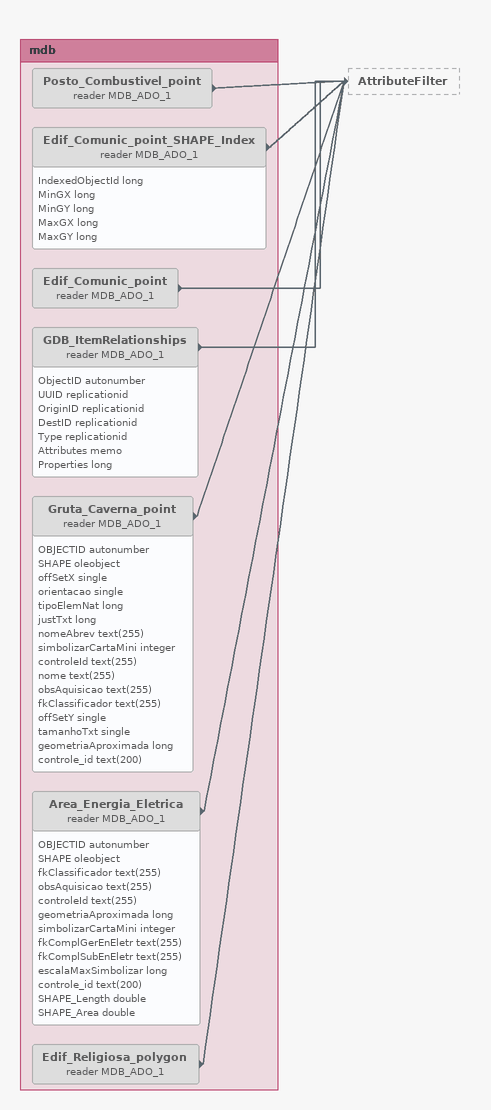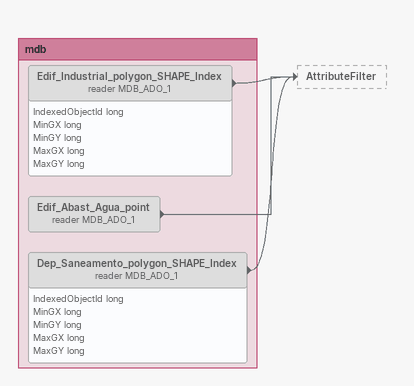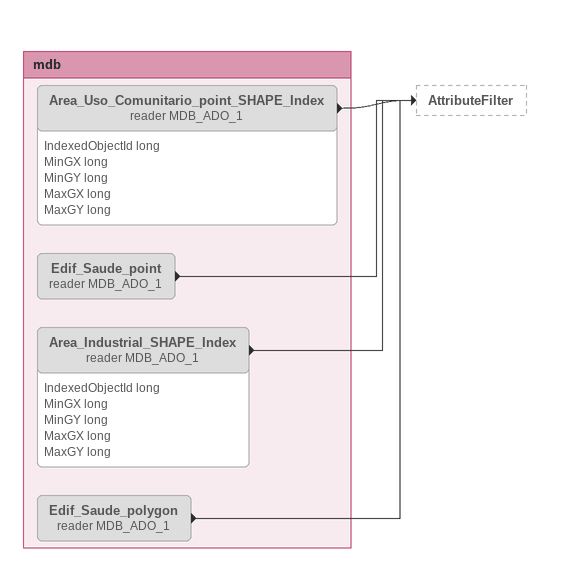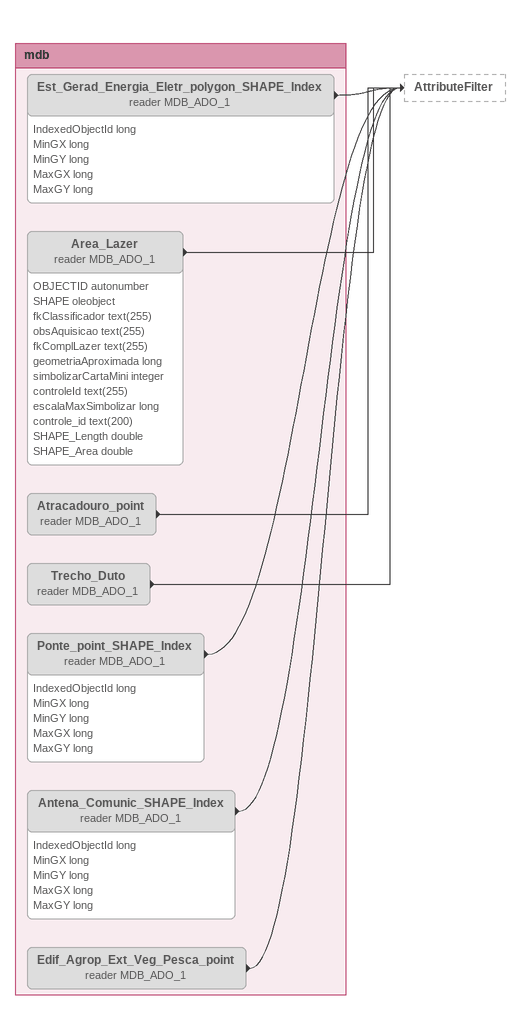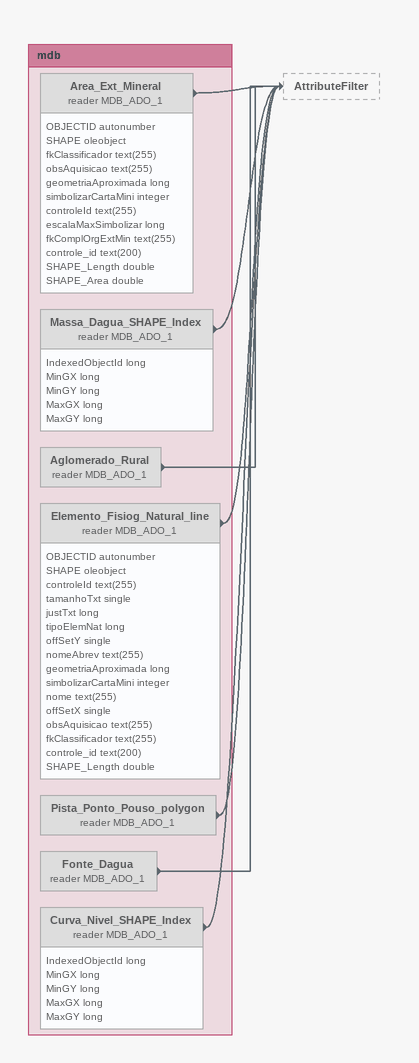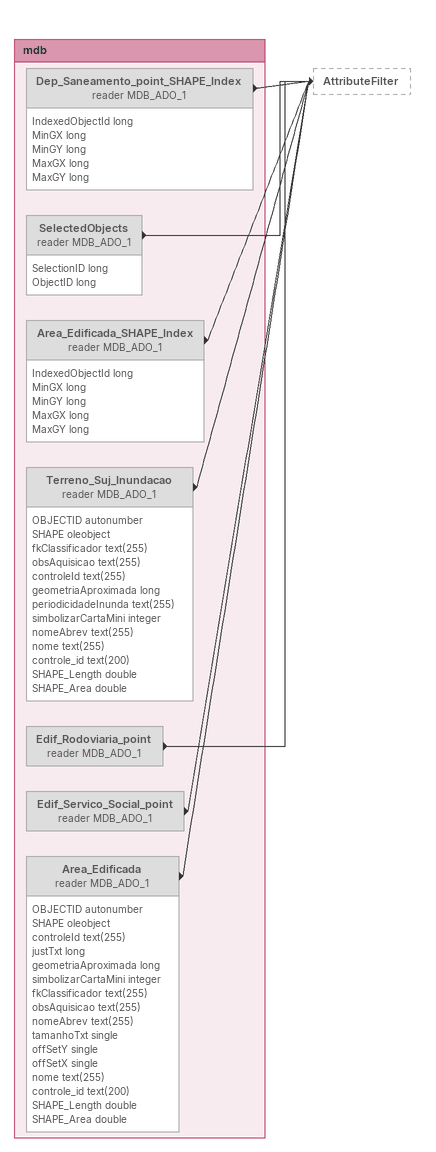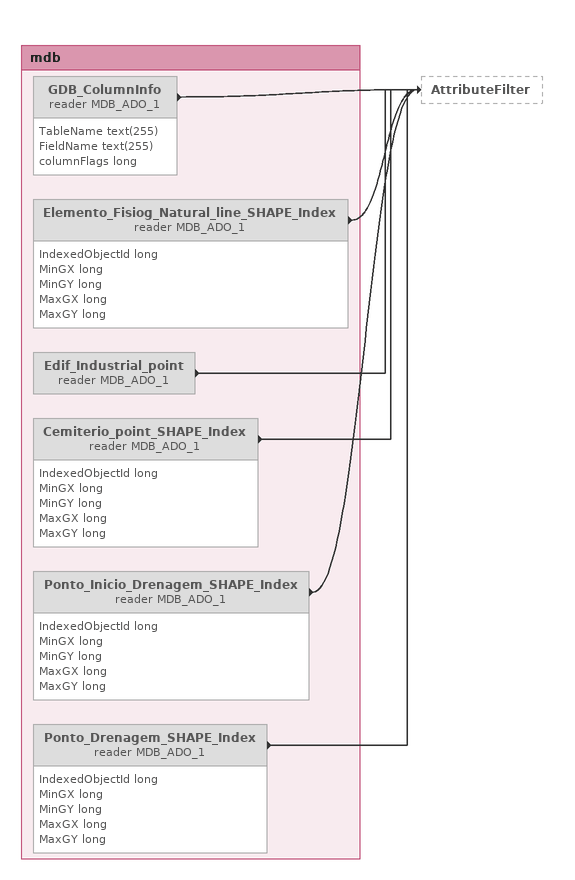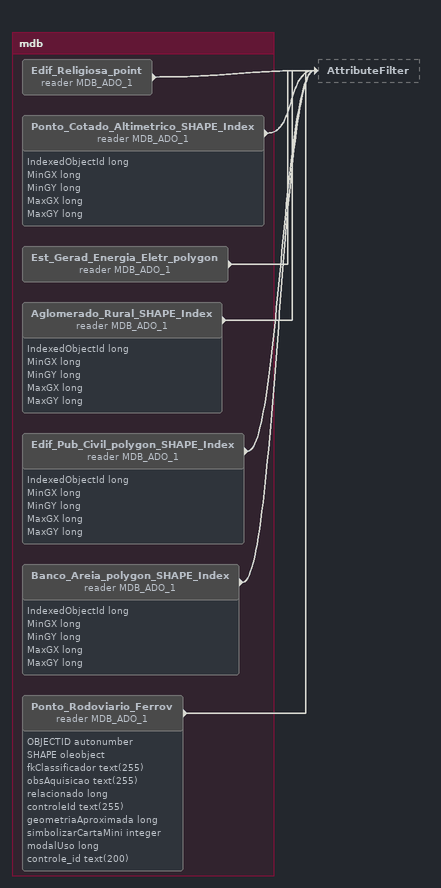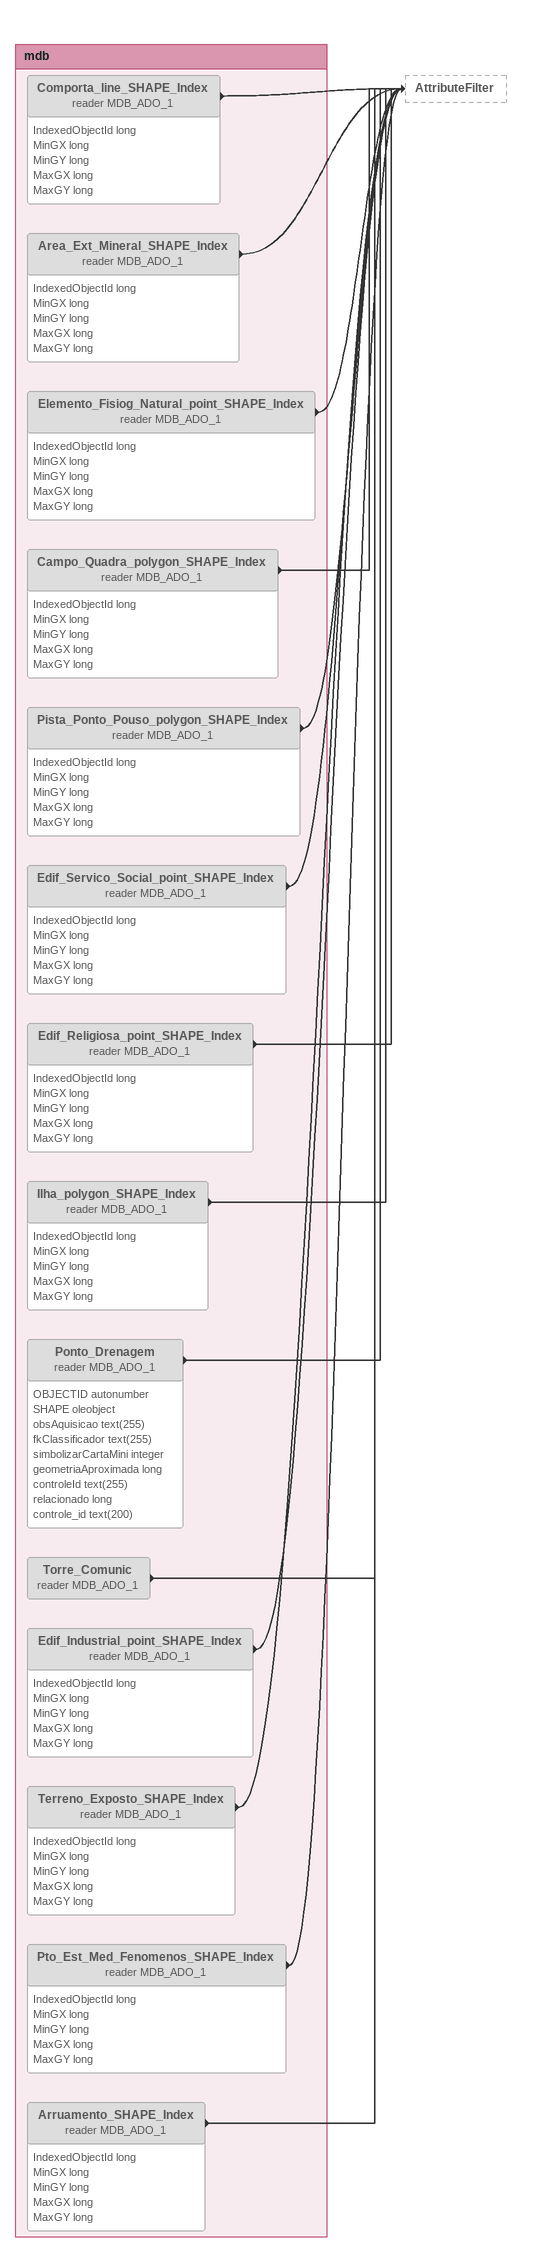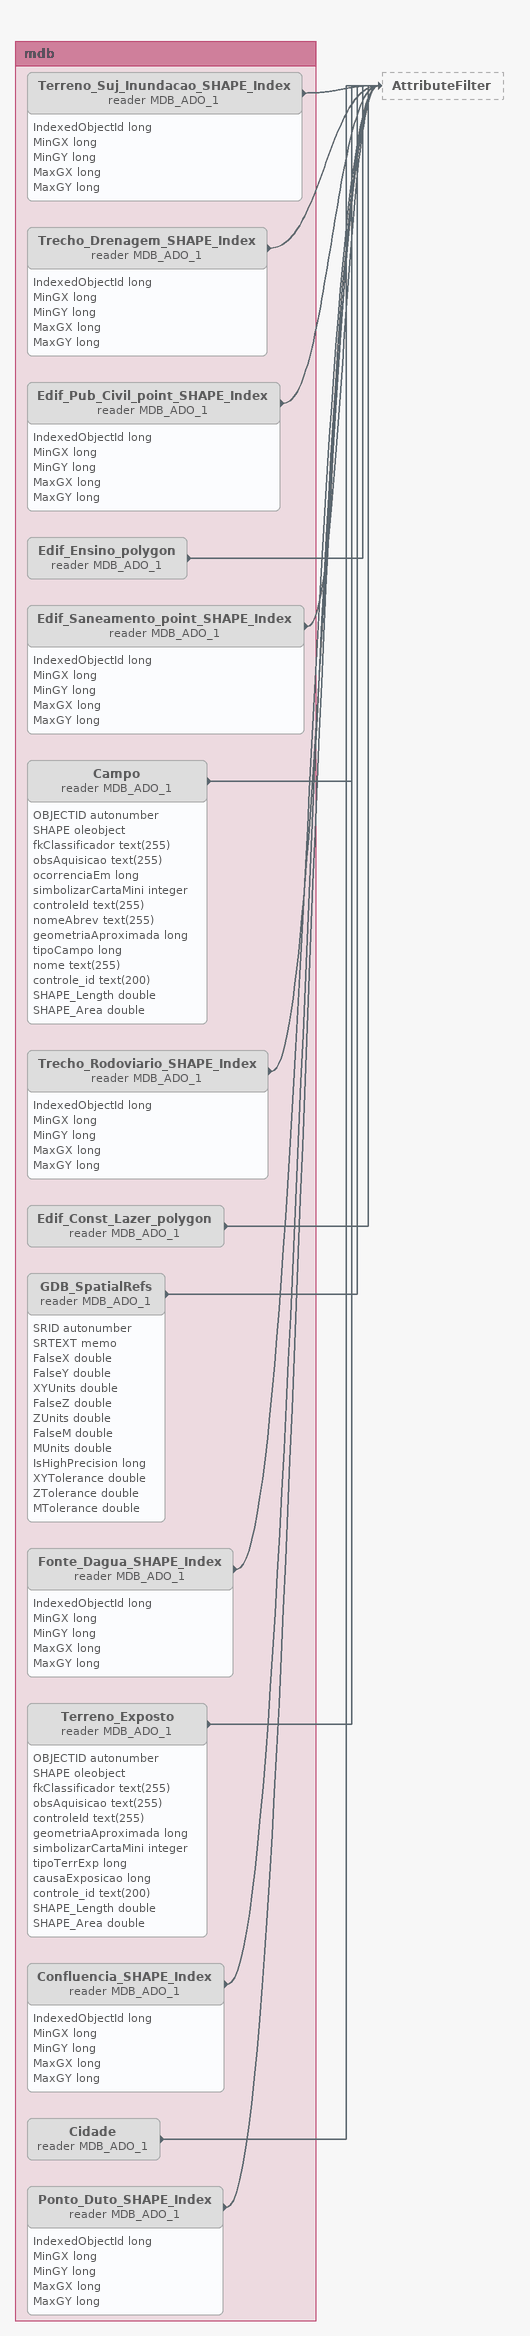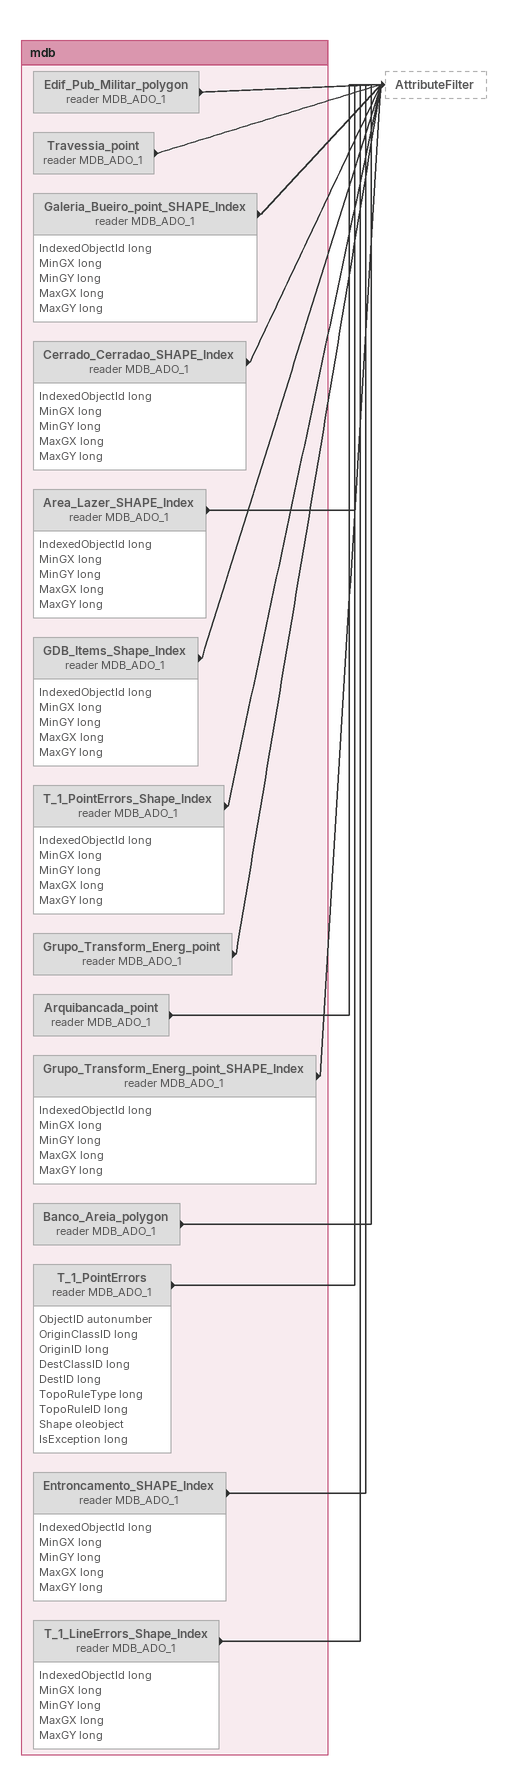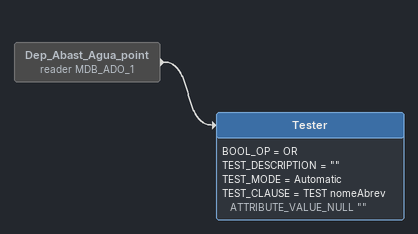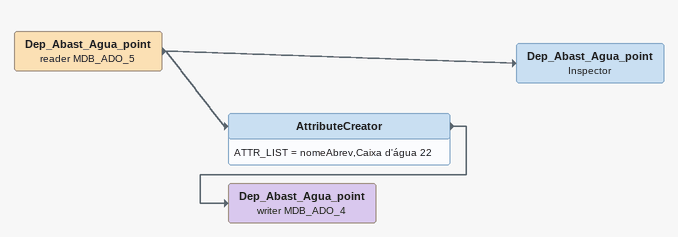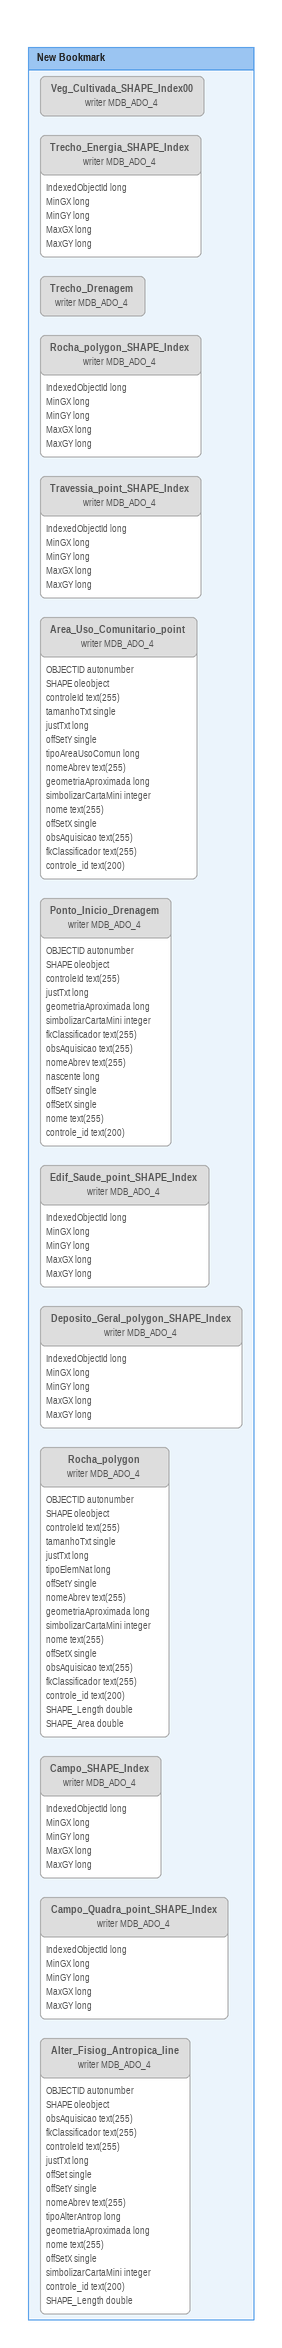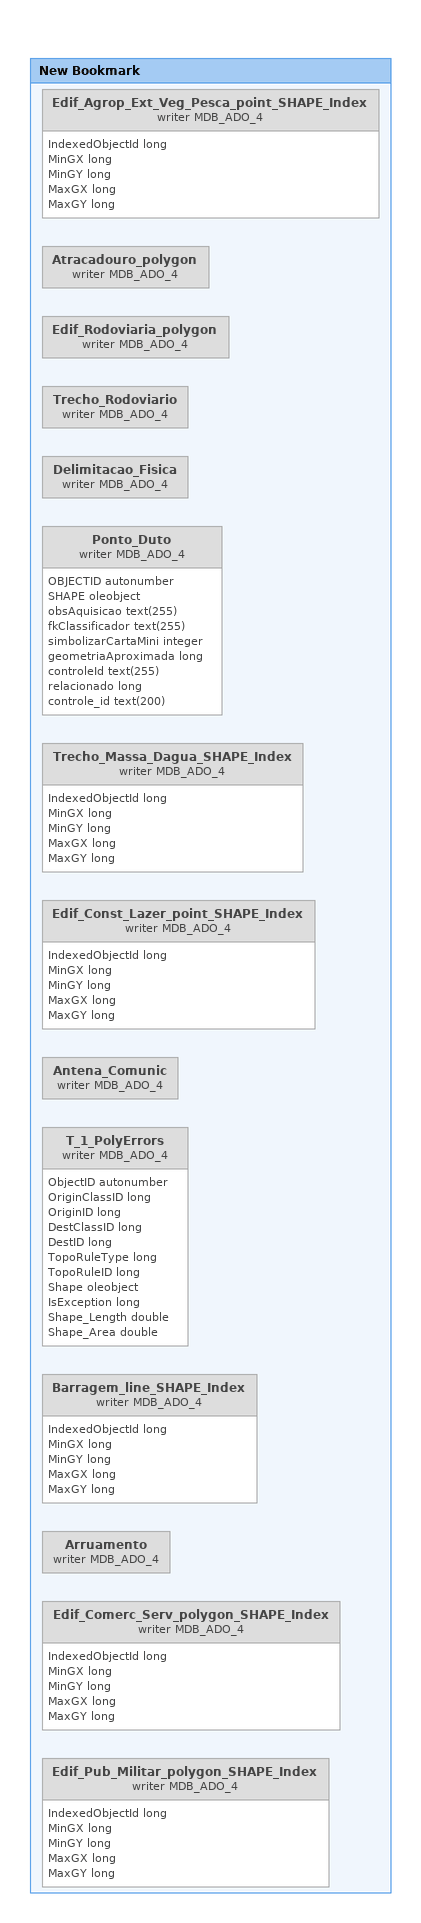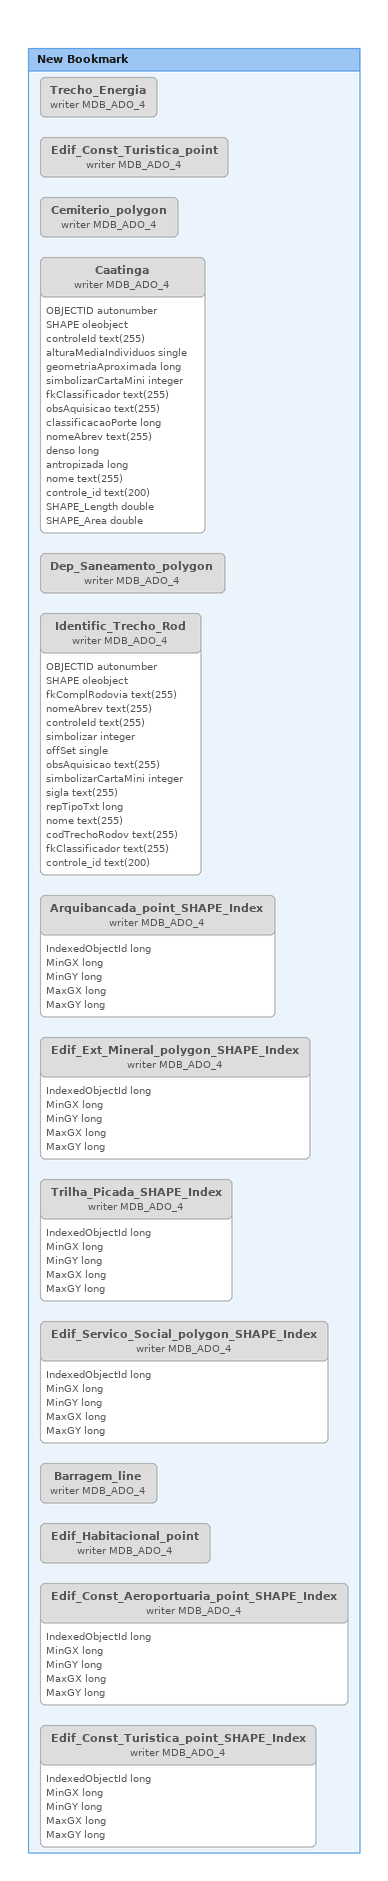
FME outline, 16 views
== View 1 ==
Bookmark: mdb
Posto_Combustivel_point (reader MDB_ADO_1) [off]
    -> AttributeFilter
Edif_Comunic_point_SHAPE_Index (reader MDB_ADO_1) [off]
    attributes: IndexedObjectId long, MinGX long, MinGY long, MaxGX long, MaxGY long
    -> AttributeFilter
Edif_Comunic_point (reader MDB_ADO_1) [off]
    -> AttributeFilter
GDB_ItemRelationships (reader MDB_ADO_1) [off]
    attributes: ObjectID autonumber, UUID replicationid, OriginID replicationid, DestID replicationid, Type replicationid, Attributes memo, Properties long
    -> AttributeFilter
Gruta_Caverna_point (reader MDB_ADO_1) [off]
    attributes: OBJECTID autonumber, SHAPE oleobject, offSetX single, orientacao single, tipoElemNat long, justTxt long, nomeAbrev text(255), simbolizarCartaMini integer, controleId text(255), nome text(255), obsAquisicao text(255), fkClassificador text(255), offSetY single, tamanhoTxt single, geometriaAproximada long, controle_id text(200)
    -> AttributeFilter
Area_Energia_Eletrica (reader MDB_ADO_1) [off]
    attributes: OBJECTID autonumber, SHAPE oleobject, fkClassificador text(255), obsAquisicao text(255), controleId text(255), geometriaAproximada long, simbolizarCartaMini integer, fkComplGerEnEletr text(255), fkComplSubEnEletr text(255), escalaMaxSimbolizar long, controle_id text(200), SHAPE_Length double, SHAPE_Area double
    -> AttributeFilter
Edif_Religiosa_polygon (reader MDB_ADO_1) [off]
    -> AttributeFilter

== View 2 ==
Bookmark: mdb
Edif_Industrial_polygon_SHAPE_Index (reader MDB_ADO_1) [off]
    attributes: IndexedObjectId long, MinGX long, MinGY long, MaxGX long, MaxGY long
    -> AttributeFilter
Edif_Abast_Agua_point (reader MDB_ADO_1) [off]
    -> AttributeFilter
Dep_Saneamento_polygon_SHAPE_Index (reader MDB_ADO_1) [off]
    attributes: IndexedObjectId long, MinGX long, MinGY long, MaxGX long, MaxGY long
    -> AttributeFilter

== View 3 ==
Bookmark: mdb
Area_Uso_Comunitario_point_SHAPE_Index (reader MDB_ADO_1) [off]
    attributes: IndexedObjectId long, MinGX long, MinGY long, MaxGX long, MaxGY long
    -> AttributeFilter
Edif_Saude_point (reader MDB_ADO_1) [off]
    -> AttributeFilter
Area_Industrial_SHAPE_Index (reader MDB_ADO_1) [off]
    attributes: IndexedObjectId long, MinGX long, MinGY long, MaxGX long, MaxGY long
    -> AttributeFilter
Edif_Saude_polygon (reader MDB_ADO_1) [off]
    -> AttributeFilter

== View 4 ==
Bookmark: mdb
Est_Gerad_Energia_Eletr_polygon_SHAPE_Index (reader MDB_ADO_1) [off]
    attributes: IndexedObjectId long, MinGX long, MinGY long, MaxGX long, MaxGY long
    -> AttributeFilter
Area_Lazer (reader MDB_ADO_1) [off]
    attributes: OBJECTID autonumber, SHAPE oleobject, fkClassificador text(255), obsAquisicao text(255), fkComplLazer text(255), geometriaAproximada long, simbolizarCartaMini integer, controleId text(255), escalaMaxSimbolizar long, controle_id text(200), SHAPE_Length double, SHAPE_Area double
    -> AttributeFilter
Atracadouro_point (reader MDB_ADO_1) [off]
    -> AttributeFilter
Trecho_Duto (reader MDB_ADO_1) [off]
    -> AttributeFilter
Ponte_point_SHAPE_Index (reader MDB_ADO_1) [off]
    attributes: IndexedObjectId long, MinGX long, MinGY long, MaxGX long, MaxGY long
    -> AttributeFilter
Antena_Comunic_SHAPE_Index (reader MDB_ADO_1) [off]
    attributes: IndexedObjectId long, MinGX long, MinGY long, MaxGX long, MaxGY long
    -> AttributeFilter
Edif_Agrop_Ext_Veg_Pesca_point (reader MDB_ADO_1) [off]
    -> AttributeFilter

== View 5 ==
Bookmark: mdb
Area_Ext_Mineral (reader MDB_ADO_1) [off]
    attributes: OBJECTID autonumber, SHAPE oleobject, fkClassificador text(255), obsAquisicao text(255), geometriaAproximada long, simbolizarCartaMini integer, controleId text(255), escalaMaxSimbolizar long, fkComplOrgExtMin text(255), controle_id text(200), SHAPE_Length double, SHAPE_Area double
    -> AttributeFilter
Massa_Dagua_SHAPE_Index (reader MDB_ADO_1) [off]
    attributes: IndexedObjectId long, MinGX long, MinGY long, MaxGX long, MaxGY long
    -> AttributeFilter
Aglomerado_Rural (reader MDB_ADO_1) [off]
    -> AttributeFilter
Elemento_Fisiog_Natural_line (reader MDB_ADO_1) [off]
    attributes: OBJECTID autonumber, SHAPE oleobject, controleId text(255), tamanhoTxt single, justTxt long, tipoElemNat long, offSetY single, nomeAbrev text(255), geometriaAproximada long, simbolizarCartaMini integer, nome text(255), offSetX single, obsAquisicao text(255), fkClassificador text(255), controle_id text(200), SHAPE_Length double
    -> AttributeFilter
Pista_Ponto_Pouso_polygon (reader MDB_ADO_1) [off]
    -> AttributeFilter
Fonte_Dagua (reader MDB_ADO_1) [off]
    -> AttributeFilter
Curva_Nivel_SHAPE_Index (reader MDB_ADO_1) [off]
    attributes: IndexedObjectId long, MinGX long, MinGY long, MaxGX long, MaxGY long
    -> AttributeFilter

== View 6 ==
Bookmark: mdb
Dep_Saneamento_point_SHAPE_Index (reader MDB_ADO_1) [off]
    attributes: IndexedObjectId long, MinGX long, MinGY long, MaxGX long, MaxGY long
    -> AttributeFilter
SelectedObjects (reader MDB_ADO_1) [off]
    attributes: SelectionID long, ObjectID long
    -> AttributeFilter
Area_Edificada_SHAPE_Index (reader MDB_ADO_1) [off]
    attributes: IndexedObjectId long, MinGX long, MinGY long, MaxGX long, MaxGY long
    -> AttributeFilter
Terreno_Suj_Inundacao (reader MDB_ADO_1) [off]
    attributes: OBJECTID autonumber, SHAPE oleobject, fkClassificador text(255), obsAquisicao text(255), controleId text(255), geometriaAproximada long, periodicidadeInunda text(255), simbolizarCartaMini integer, nomeAbrev text(255), nome text(255), controle_id text(200), SHAPE_Length double, SHAPE_Area double
    -> AttributeFilter
Edif_Rodoviaria_point (reader MDB_ADO_1) [off]
    -> AttributeFilter
Edif_Servico_Social_point (reader MDB_ADO_1) [off]
    -> AttributeFilter
Area_Edificada (reader MDB_ADO_1) [off]
    attributes: OBJECTID autonumber, SHAPE oleobject, controleId text(255), justTxt long, geometriaAproximada long, simbolizarCartaMini integer, fkClassificador text(255), obsAquisicao text(255), nomeAbrev text(255), tamanhoTxt single, offSetY single, offSetX single, nome text(255), controle_id text(200), SHAPE_Length double, SHAPE_Area double
    -> AttributeFilter

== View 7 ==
Bookmark: mdb
GDB_ColumnInfo (reader MDB_ADO_1) [off]
    attributes: TableName text(255), FieldName text(255), columnFlags long
    -> AttributeFilter
Elemento_Fisiog_Natural_line_SHAPE_Index (reader MDB_ADO_1) [off]
    attributes: IndexedObjectId long, MinGX long, MinGY long, MaxGX long, MaxGY long
    -> AttributeFilter
Edif_Industrial_point (reader MDB_ADO_1) [off]
    -> AttributeFilter
Cemiterio_point_SHAPE_Index (reader MDB_ADO_1) [off]
    attributes: IndexedObjectId long, MinGX long, MinGY long, MaxGX long, MaxGY long
    -> AttributeFilter
Ponto_Inicio_Drenagem_SHAPE_Index (reader MDB_ADO_1) [off]
    attributes: IndexedObjectId long, MinGX long, MinGY long, MaxGX long, MaxGY long
    -> AttributeFilter
Ponto_Drenagem_SHAPE_Index (reader MDB_ADO_1) [off]
    attributes: IndexedObjectId long, MinGX long, MinGY long, MaxGX long, MaxGY long
    -> AttributeFilter

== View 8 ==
Bookmark: mdb
Edif_Religiosa_point (reader MDB_ADO_1) [off]
    -> AttributeFilter
Ponto_Cotado_Altimetrico_SHAPE_Index (reader MDB_ADO_1) [off]
    attributes: IndexedObjectId long, MinGX long, MinGY long, MaxGX long, MaxGY long
    -> AttributeFilter
Est_Gerad_Energia_Eletr_polygon (reader MDB_ADO_1) [off]
    -> AttributeFilter
Aglomerado_Rural_SHAPE_Index (reader MDB_ADO_1) [off]
    attributes: IndexedObjectId long, MinGX long, MinGY long, MaxGX long, MaxGY long
    -> AttributeFilter
Edif_Pub_Civil_polygon_SHAPE_Index (reader MDB_ADO_1) [off]
    attributes: IndexedObjectId long, MinGX long, MinGY long, MaxGX long, MaxGY long
    -> AttributeFilter
Banco_Areia_polygon_SHAPE_Index (reader MDB_ADO_1) [off]
    attributes: IndexedObjectId long, MinGX long, MinGY long, MaxGX long, MaxGY long
    -> AttributeFilter
Ponto_Rodoviario_Ferrov (reader MDB_ADO_1) [off]
    attributes: OBJECTID autonumber, SHAPE oleobject, fkClassificador text(255), obsAquisicao text(255), relacionado long, controleId text(255), geometriaAproximada long, simbolizarCartaMini integer, modalUso long, controle_id text(200)
    -> AttributeFilter

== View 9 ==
Bookmark: mdb
Comporta_line_SHAPE_Index (reader MDB_ADO_1) [off]
    attributes: IndexedObjectId long, MinGX long, MinGY long, MaxGX long, MaxGY long
    -> AttributeFilter
Area_Ext_Mineral_SHAPE_Index (reader MDB_ADO_1) [off]
    attributes: IndexedObjectId long, MinGX long, MinGY long, MaxGX long, MaxGY long
    -> AttributeFilter
Elemento_Fisiog_Natural_point_SHAPE_Index (reader MDB_ADO_1) [off]
    attributes: IndexedObjectId long, MinGX long, MinGY long, MaxGX long, MaxGY long
    -> AttributeFilter
Campo_Quadra_polygon_SHAPE_Index (reader MDB_ADO_1) [off]
    attributes: IndexedObjectId long, MinGX long, MinGY long, MaxGX long, MaxGY long
    -> AttributeFilter
Pista_Ponto_Pouso_polygon_SHAPE_Index (reader MDB_ADO_1) [off]
    attributes: IndexedObjectId long, MinGX long, MinGY long, MaxGX long, MaxGY long
    -> AttributeFilter
Edif_Servico_Social_point_SHAPE_Index (reader MDB_ADO_1) [off]
    attributes: IndexedObjectId long, MinGX long, MinGY long, MaxGX long, MaxGY long
    -> AttributeFilter
Edif_Religiosa_point_SHAPE_Index (reader MDB_ADO_1) [off]
    attributes: IndexedObjectId long, MinGX long, MinGY long, MaxGX long, MaxGY long
    -> AttributeFilter
Ilha_polygon_SHAPE_Index (reader MDB_ADO_1) [off]
    attributes: IndexedObjectId long, MinGX long, MinGY long, MaxGX long, MaxGY long
    -> AttributeFilter
Ponto_Drenagem (reader MDB_ADO_1) [off]
    attributes: OBJECTID autonumber, SHAPE oleobject, obsAquisicao text(255), fkClassificador text(255), simbolizarCartaMini integer, geometriaAproximada long, controleId text(255), relacionado long, controle_id text(200)
    -> AttributeFilter
Torre_Comunic (reader MDB_ADO_1) [off]
    -> AttributeFilter
Edif_Industrial_point_SHAPE_Index (reader MDB_ADO_1) [off]
    attributes: IndexedObjectId long, MinGX long, MinGY long, MaxGX long, MaxGY long
    -> AttributeFilter
Terreno_Exposto_SHAPE_Index (reader MDB_ADO_1) [off]
    attributes: IndexedObjectId long, MinGX long, MinGY long, MaxGX long, MaxGY long
    -> AttributeFilter
Pto_Est_Med_Fenomenos_SHAPE_Index (reader MDB_ADO_1) [off]
    attributes: IndexedObjectId long, MinGX long, MinGY long, MaxGX long, MaxGY long
    -> AttributeFilter
Arruamento_SHAPE_Index (reader MDB_ADO_1) [off]
    attributes: IndexedObjectId long, MinGX long, MinGY long, MaxGX long, MaxGY long
    -> AttributeFilter

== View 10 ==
Bookmark: mdb
Terreno_Suj_Inundacao_SHAPE_Index (reader MDB_ADO_1) [off]
    attributes: IndexedObjectId long, MinGX long, MinGY long, MaxGX long, MaxGY long
    -> AttributeFilter
Trecho_Drenagem_SHAPE_Index (reader MDB_ADO_1) [off]
    attributes: IndexedObjectId long, MinGX long, MinGY long, MaxGX long, MaxGY long
    -> AttributeFilter
Edif_Pub_Civil_point_SHAPE_Index (reader MDB_ADO_1) [off]
    attributes: IndexedObjectId long, MinGX long, MinGY long, MaxGX long, MaxGY long
    -> AttributeFilter
Edif_Ensino_polygon (reader MDB_ADO_1) [off]
    -> AttributeFilter
Edif_Saneamento_point_SHAPE_Index (reader MDB_ADO_1) [off]
    attributes: IndexedObjectId long, MinGX long, MinGY long, MaxGX long, MaxGY long
    -> AttributeFilter
Campo (reader MDB_ADO_1) [off]
    attributes: OBJECTID autonumber, SHAPE oleobject, fkClassificador text(255), obsAquisicao text(255), ocorrenciaEm long, simbolizarCartaMini integer, controleId text(255), nomeAbrev text(255), geometriaAproximada long, tipoCampo long, nome text(255), controle_id text(200), SHAPE_Length double, SHAPE_Area double
    -> AttributeFilter
Trecho_Rodoviario_SHAPE_Index (reader MDB_ADO_1) [off]
    attributes: IndexedObjectId long, MinGX long, MinGY long, MaxGX long, MaxGY long
    -> AttributeFilter
Edif_Const_Lazer_polygon (reader MDB_ADO_1) [off]
    -> AttributeFilter
GDB_SpatialRefs (reader MDB_ADO_1) [off]
    attributes: SRID autonumber, SRTEXT memo, FalseX double, FalseY double, XYUnits double, FalseZ double, ZUnits double, FalseM double, MUnits double, IsHighPrecision long, XYTolerance double, ZTolerance double, MTolerance double
    -> AttributeFilter
Fonte_Dagua_SHAPE_Index (reader MDB_ADO_1) [off]
    attributes: IndexedObjectId long, MinGX long, MinGY long, MaxGX long, MaxGY long
    -> AttributeFilter
Terreno_Exposto (reader MDB_ADO_1) [off]
    attributes: OBJECTID autonumber, SHAPE oleobject, fkClassificador text(255), obsAquisicao text(255), controleId text(255), geometriaAproximada long, simbolizarCartaMini integer, tipoTerrExp long, causaExposicao long, controle_id text(200), SHAPE_Length double, SHAPE_Area double
    -> AttributeFilter
Confluencia_SHAPE_Index (reader MDB_ADO_1) [off]
    attributes: IndexedObjectId long, MinGX long, MinGY long, MaxGX long, MaxGY long
    -> AttributeFilter
Cidade (reader MDB_ADO_1) [off]
    -> AttributeFilter
Ponto_Duto_SHAPE_Index (reader MDB_ADO_1) [off]
    attributes: IndexedObjectId long, MinGX long, MinGY long, MaxGX long, MaxGY long
    -> AttributeFilter

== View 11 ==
Bookmark: mdb
Edif_Pub_Militar_polygon (reader MDB_ADO_1) [off]
    -> AttributeFilter
Travessia_point (reader MDB_ADO_1) [off]
    -> AttributeFilter
Galeria_Bueiro_point_SHAPE_Index (reader MDB_ADO_1) [off]
    attributes: IndexedObjectId long, MinGX long, MinGY long, MaxGX long, MaxGY long
    -> AttributeFilter
Cerrado_Cerradao_SHAPE_Index (reader MDB_ADO_1) [off]
    attributes: IndexedObjectId long, MinGX long, MinGY long, MaxGX long, MaxGY long
    -> AttributeFilter
Area_Lazer_SHAPE_Index (reader MDB_ADO_1) [off]
    attributes: IndexedObjectId long, MinGX long, MinGY long, MaxGX long, MaxGY long
    -> AttributeFilter
GDB_Items_Shape_Index (reader MDB_ADO_1) [off]
    attributes: IndexedObjectId long, MinGX long, MinGY long, MaxGX long, MaxGY long
    -> AttributeFilter
T_1_PointErrors_Shape_Index (reader MDB_ADO_1) [off]
    attributes: IndexedObjectId long, MinGX long, MinGY long, MaxGX long, MaxGY long
    -> AttributeFilter
Grupo_Transform_Energ_point (reader MDB_ADO_1) [off]
    -> AttributeFilter
Arquibancada_point (reader MDB_ADO_1) [off]
    -> AttributeFilter
Grupo_Transform_Energ_point_SHAPE_Index (reader MDB_ADO_1) [off]
    attributes: IndexedObjectId long, MinGX long, MinGY long, MaxGX long, MaxGY long
    -> AttributeFilter
Banco_Areia_polygon (reader MDB_ADO_1) [off]
    -> AttributeFilter
T_1_PointErrors (reader MDB_ADO_1) [off]
    attributes: ObjectID autonumber, OriginClassID long, OriginID long, DestClassID long, DestID long, TopoRuleType long, TopoRuleID long, Shape oleobject, IsException long
    -> AttributeFilter
Entroncamento_SHAPE_Index (reader MDB_ADO_1) [off]
    attributes: IndexedObjectId long, MinGX long, MinGY long, MaxGX long, MaxGY long
    -> AttributeFilter
T_1_LineErrors_Shape_Index (reader MDB_ADO_1) [off]
    attributes: IndexedObjectId long, MinGX long, MinGY long, MaxGX long, MaxGY long
    -> AttributeFilter

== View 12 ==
Dep_Abast_Agua_point (reader MDB_ADO_1) [off]
    -> Tester
Tester
    BOOL_OP = OR
    TEST_DESCRIPTION = ""
    TEST_MODE = Automatic
    TEST_CLAUSE = TEST nomeAbrev ATTRIBUTE_VALUE_NULL ""

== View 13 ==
Dep_Abast_Agua_point (reader MDB_ADO_5)
    -> AttributeCreator
    -> Dep_Abast_Agua_point
Dep_Abast_Agua_point: Inspector
AttributeCreator
    ATTR_LIST = nomeAbrev,Caixa d'água 22
    -> Dep_Abast_Agua_point (writer MDB_ADO_4)
Dep_Abast_Agua_point (writer MDB_ADO_4)

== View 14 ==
Bookmark: New Bookmark
Veg_Cultivada_SHAPE_Index00 (writer MDB_ADO_4) [off]
Trecho_Energia_SHAPE_Index (writer MDB_ADO_4) [off]
    attributes: IndexedObjectId long, MinGX long, MinGY long, MaxGX long, MaxGY long
Trecho_Drenagem (writer MDB_ADO_4) [off]
Rocha_polygon_SHAPE_Index (writer MDB_ADO_4) [off]
    attributes: IndexedObjectId long, MinGX long, MinGY long, MaxGX long, MaxGY long
Travessia_point_SHAPE_Index (writer MDB_ADO_4) [off]
    attributes: IndexedObjectId long, MinGX long, MinGY long, MaxGX long, MaxGY long
Area_Uso_Comunitario_point (writer MDB_ADO_4) [off]
    attributes: OBJECTID autonumber, SHAPE oleobject, controleId text(255), tamanhoTxt single, justTxt long, offSetY single, tipoAreaUsoComun long, nomeAbrev text(255), geometriaAproximada long, simbolizarCartaMini integer, nome text(255), offSetX single, obsAquisicao text(255), fkClassificador text(255), controle_id text(200)
Ponto_Inicio_Drenagem (writer MDB_ADO_4) [off]
    attributes: OBJECTID autonumber, SHAPE oleobject, controleId text(255), justTxt long, geometriaAproximada long, simbolizarCartaMini integer, fkClassificador text(255), obsAquisicao text(255), nomeAbrev text(255), nascente long, offSetY single, offSetX single, nome text(255), controle_id text(200)
Edif_Saude_point_SHAPE_Index (writer MDB_ADO_4) [off]
    attributes: IndexedObjectId long, MinGX long, MinGY long, MaxGX long, MaxGY long
Deposito_Geral_polygon_SHAPE_Index (writer MDB_ADO_4) [off]
    attributes: IndexedObjectId long, MinGX long, MinGY long, MaxGX long, MaxGY long
Rocha_polygon (writer MDB_ADO_4) [off]
    attributes: OBJECTID autonumber, SHAPE oleobject, controleId text(255), tamanhoTxt single, justTxt long, tipoElemNat long, offSetY single, nomeAbrev text(255), geometriaAproximada long, simbolizarCartaMini integer, nome text(255), offSetX single, obsAquisicao text(255), fkClassificador text(255), controle_id text(200), SHAPE_Length double, SHAPE_Area double
Campo_SHAPE_Index (writer MDB_ADO_4) [off]
    attributes: IndexedObjectId long, MinGX long, MinGY long, MaxGX long, MaxGY long
Campo_Quadra_point_SHAPE_Index (writer MDB_ADO_4) [off]
    attributes: IndexedObjectId long, MinGX long, MinGY long, MaxGX long, MaxGY long
Alter_Fisiog_Antropica_line (writer MDB_ADO_4) [off]
    attributes: OBJECTID autonumber, SHAPE oleobject, obsAquisicao text(255), fkClassificador text(255), controleId text(255), justTxt long, offSet single, offSetY single, nomeAbrev text(255), tipoAlterAntrop long, geometriaAproximada long, nome text(255), offSetX single, simbolizarCartaMini integer, controle_id text(200), SHAPE_Length double

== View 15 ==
Bookmark: New Bookmark
Edif_Agrop_Ext_Veg_Pesca_point_SHAPE_Index (writer MDB_ADO_4) [off]
    attributes: IndexedObjectId long, MinGX long, MinGY long, MaxGX long, MaxGY long
Atracadouro_polygon (writer MDB_ADO_4) [off]
Edif_Rodoviaria_polygon (writer MDB_ADO_4) [off]
Trecho_Rodoviario (writer MDB_ADO_4) [off]
Delimitacao_Fisica (writer MDB_ADO_4) [off]
Ponto_Duto (writer MDB_ADO_4) [off]
    attributes: OBJECTID autonumber, SHAPE oleobject, obsAquisicao text(255), fkClassificador text(255), simbolizarCartaMini integer, geometriaAproximada long, controleId text(255), relacionado long, controle_id text(200)
Trecho_Massa_Dagua_SHAPE_Index (writer MDB_ADO_4) [off]
    attributes: IndexedObjectId long, MinGX long, MinGY long, MaxGX long, MaxGY long
Edif_Const_Lazer_point_SHAPE_Index (writer MDB_ADO_4) [off]
    attributes: IndexedObjectId long, MinGX long, MinGY long, MaxGX long, MaxGY long
Antena_Comunic (writer MDB_ADO_4) [off]
T_1_PolyErrors (writer MDB_ADO_4) [off]
    attributes: ObjectID autonumber, OriginClassID long, OriginID long, DestClassID long, DestID long, TopoRuleType long, TopoRuleID long, Shape oleobject, IsException long, Shape_Length double, Shape_Area double
Barragem_line_SHAPE_Index (writer MDB_ADO_4) [off]
    attributes: IndexedObjectId long, MinGX long, MinGY long, MaxGX long, MaxGY long
Arruamento (writer MDB_ADO_4) [off]
Edif_Comerc_Serv_polygon_SHAPE_Index (writer MDB_ADO_4) [off]
    attributes: IndexedObjectId long, MinGX long, MinGY long, MaxGX long, MaxGY long
Edif_Pub_Militar_polygon_SHAPE_Index (writer MDB_ADO_4) [off]
    attributes: IndexedObjectId long, MinGX long, MinGY long, MaxGX long, MaxGY long

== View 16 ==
Bookmark: New Bookmark
Trecho_Energia (writer MDB_ADO_4) [off]
Edif_Const_Turistica_point (writer MDB_ADO_4) [off]
Cemiterio_polygon (writer MDB_ADO_4) [off]
Caatinga (writer MDB_ADO_4) [off]
    attributes: OBJECTID autonumber, SHAPE oleobject, controleId text(255), alturaMediaIndividuos single, geometriaAproximada long, simbolizarCartaMini integer, fkClassificador text(255), obsAquisicao text(255), classificacaoPorte long, nomeAbrev text(255), denso long, antropizada long, nome text(255), controle_id text(200), SHAPE_Length double, SHAPE_Area double
Dep_Saneamento_polygon (writer MDB_ADO_4) [off]
Identific_Trecho_Rod (writer MDB_ADO_4) [off]
    attributes: OBJECTID autonumber, SHAPE oleobject, fkComplRodovia text(255), nomeAbrev text(255), controleId text(255), simbolizar integer, offSet single, obsAquisicao text(255), simbolizarCartaMini integer, sigla text(255), repTipoTxt long, nome text(255), codTrechoRodov text(255), fkClassificador text(255), controle_id text(200)
Arquibancada_point_SHAPE_Index (writer MDB_ADO_4) [off]
    attributes: IndexedObjectId long, MinGX long, MinGY long, MaxGX long, MaxGY long
Edif_Ext_Mineral_polygon_SHAPE_Index (writer MDB_ADO_4) [off]
    attributes: IndexedObjectId long, MinGX long, MinGY long, MaxGX long, MaxGY long
Trilha_Picada_SHAPE_Index (writer MDB_ADO_4) [off]
    attributes: IndexedObjectId long, MinGX long, MinGY long, MaxGX long, MaxGY long
Edif_Servico_Social_polygon_SHAPE_Index (writer MDB_ADO_4) [off]
    attributes: IndexedObjectId long, MinGX long, MinGY long, MaxGX long, MaxGY long
Barragem_line (writer MDB_ADO_4) [off]
Edif_Habitacional_point (writer MDB_ADO_4) [off]
Edif_Const_Aeroportuaria_point_SHAPE_Index (writer MDB_ADO_4) [off]
    attributes: IndexedObjectId long, MinGX long, MinGY long, MaxGX long, MaxGY long
Edif_Const_Turistica_point_SHAPE_Index (writer MDB_ADO_4) [off]
    attributes: IndexedObjectId long, MinGX long, MinGY long, MaxGX long, MaxGY long
